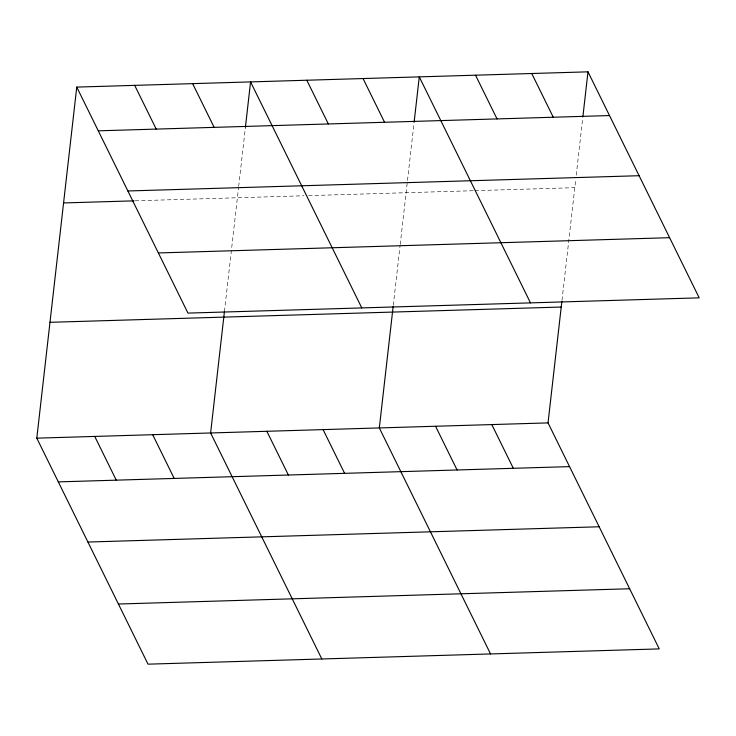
<?xml version="1.0" encoding="UTF-8"?>
<svg xmlns="http://www.w3.org/2000/svg" width="736" height="736" viewBox="0 0 736 736"><rect width="100%" height="100%" fill="white"/><g stroke="black" fill="none" stroke-linecap="round" stroke-linejoin="round"><path stroke-width="0.55" stroke-dasharray="3.68 2.76" d="M224.443 311.484L238.556 187.533M238.685 186.401L245.401 127.337M393.282 305.33L400.071 245.649M400.2 244.518L413.982 123.436M561.991 300.288L575.708 179.731M576.224 175.186L582.82 117.263M135.139 200.808L303.959 195.767M308.55 195.629L473.809 190.698M474.959 190.661L574.807 187.68"/><path stroke-width="1.1" d="M561.862 301.41L548.035 422.896L659.244 648.904L148.01 664.166L36.8 438.159L76.756 87.096L587.99 71.834L699.2 297.841L187.965 313.104L76.756 87.096M224.443 311.484L210.616 432.97L321.825 658.978M245.401 127.337L250.571 81.908L361.781 307.915M393.153 306.452L379.325 427.929L490.535 653.936M414.11 122.305L419.281 76.866L530.49 302.882M582.949 116.132L587.99 71.834M98.274 130.824L609.509 115.561M127.871 190.974L639.106 175.711M63.572 202.943L134.007 200.845M158.369 252.954L669.604 237.691M49.984 322.313L561.218 307.041M36.8 438.159L548.035 422.896M58.319 481.887L569.554 466.624M87.915 542.036L599.15 526.774M118.413 604.017L629.648 588.754M531.751 73.508L553.27 117.236M475.52 75.192L497.039 118.919M363.05 78.55L384.56 122.277M491.804 424.571L513.314 468.298M306.811 80.224L328.33 123.952M435.565 426.254L457.084 469.982M192.639 83.637L214.148 127.365M323.095 429.612L344.604 473.34M134.697 85.367L156.207 129.094M266.855 431.287L288.374 475.014M152.683 434.7L174.193 478.428M94.742 436.43L116.26 480.157"/></g></svg>
